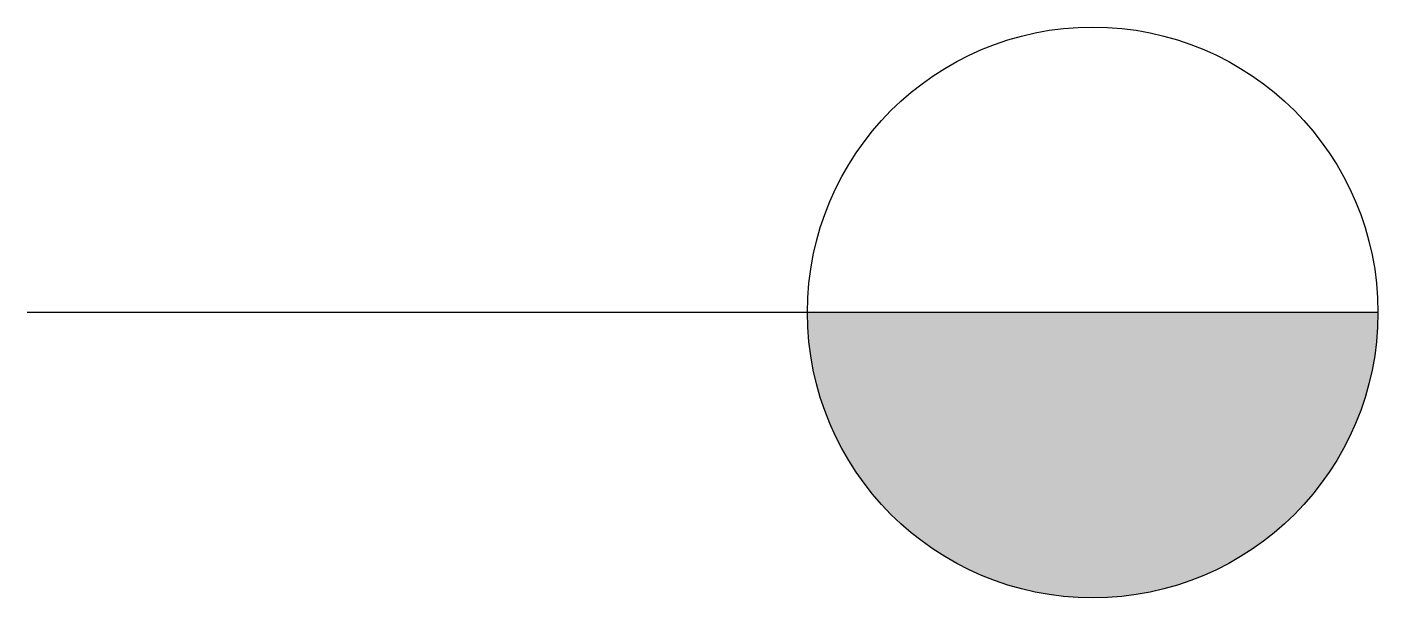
# Model space of a CAD drawing. Header units: millimetres. Extents: x 93.342 to 94.15, y 180.462 to 180.803.
import ezdxf

# ---------------------------------------------------------------- set-up
doc = ezdxf.new("R2010")
doc.units = ezdxf.units.MM
doc.layers.add('018', color=4, linetype='Continuous')
doc.layers.add('021', color=1, linetype='Continuous')

msp = doc.modelspace()

# ---------------------------------------------------------------- hatches: boundary and pattern name
at = {"layer": '021'}
msp.add_hatch(color=256, dxfattribs=at).paths.add_polyline_path([(93.80889, 180.63232, 1), (94.15022, 180.63232)])

# ---------------------------------------------------------------- linework, layer by layer
at = {"layer": '018', "linetype": 'Continuous', "ltscale": 0.05}
msp.add_line((94.15022, 180.63232), (93.34205, 180.63232), dxfattribs=at)
msp.add_circle((93.97956, 180.63232), 0.17066, dxfattribs=at)

doc.saveas('drawing.dxf')
